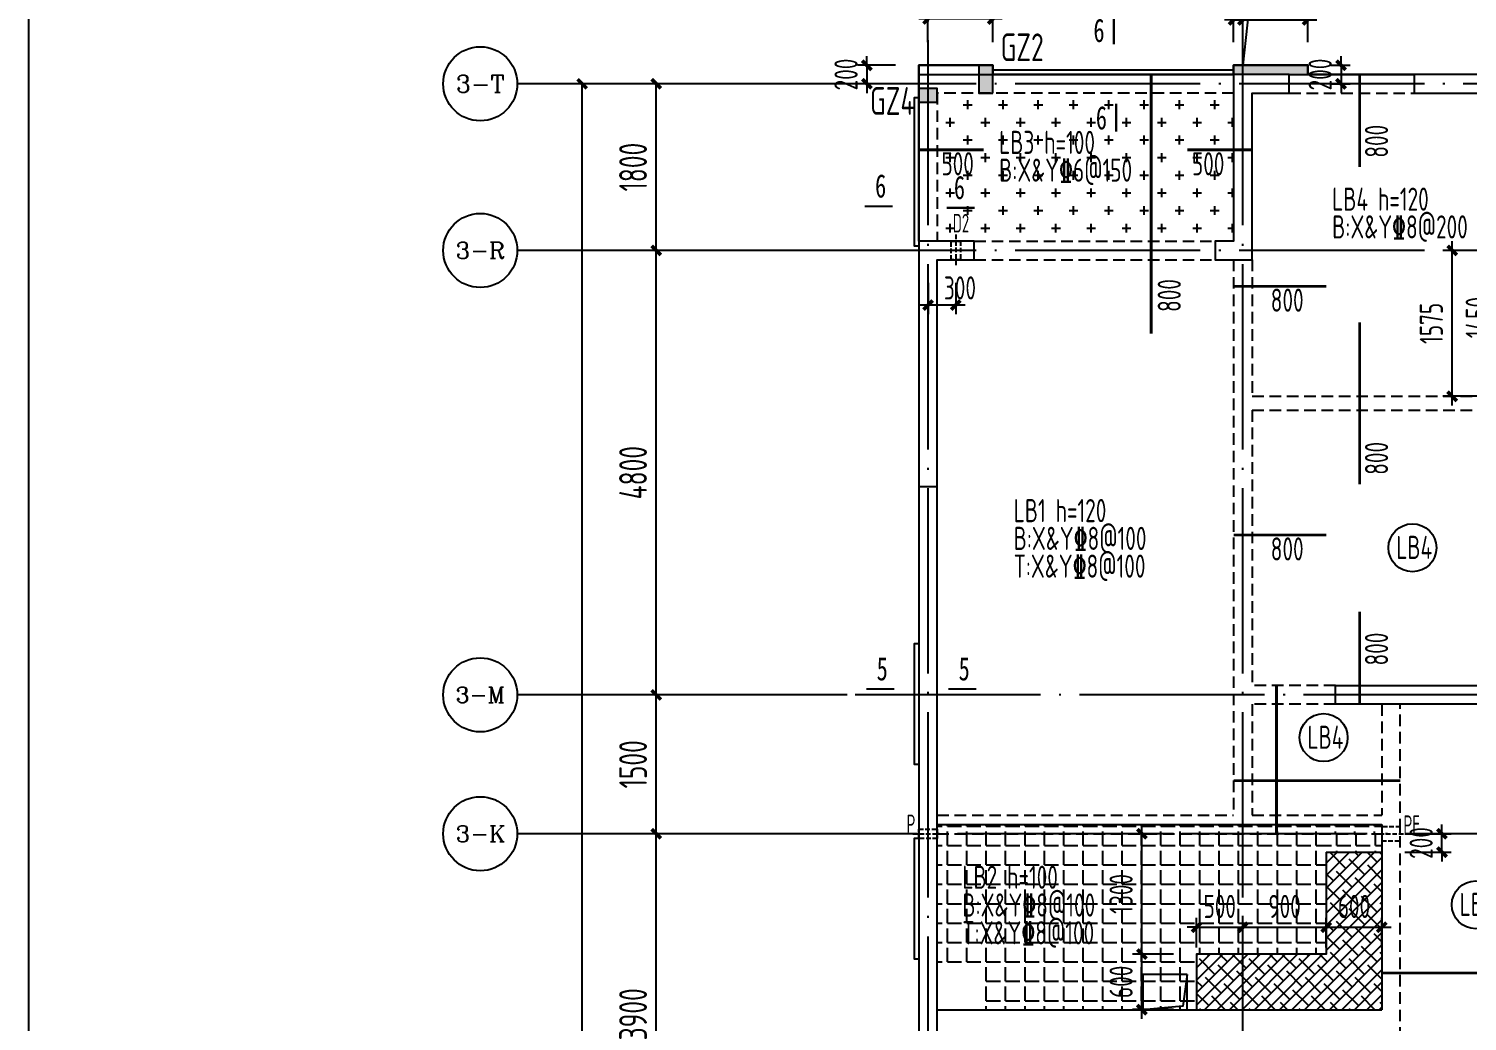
# Model space of a CAD drawing. Extents: x -173820 to 521180, y -715739 to 158231.
# Drawn here: x -14955 to 578, y -99044 to -88325 of the extents above; entities that cross this region are included whole.
import ezdxf
from ezdxf.enums import TextEntityAlignment as Align

# ---------------------------------------------------------------- set-up
doc = ezdxf.new("R2010")
doc.units = 0
doc.header["$LTSCALE"] = 1000
for name, pattern in [('CONTINOUS', [0]), ('DASH', [0.35, 0.25, -0.1]), ('DOTE', [2.42, 2, -0.2, 0.02, -0.2]), ('HIDDEN2', [0.1875, 0.125, -0.0625])]:
    doc.linetypes.add(name, pattern=pattern)
for name, color, linetype in [('A-外装饰线脚', 7, 'Continuous'), ('A-线脚看线', 9, 'Continuous'), ('A-设备穿墙洞', 161, 'Continuous'), ('AXIS', 1, 'DOTE'), ('AXIS_TEXT', 7, 'Continuous'), ('DIM', 3, 'Continuous'), ('DIM1', 3, 'Continuous'), ('JG1', 3, 'Continuous'), ('填充', 8, 'Continuous'), ('墙', 6, 'Continuous'), ('挑板', 3, 'Continuous'), ('板筋', 6, 'Continuous'), ('柱', 2, 'Continuous'), ('梁', 4, 'HIDDEN2'), ('模板线', 3, 'Continuous'), ('洞口', 5, 'Continuous'), ('钢筋_文字', 7, 'Continuous'), ('钢筋长度标注', 7, 'Continuous')]:
    doc.layers.add(name, color=color, linetype=linetype)
doc.styles.add('_TCH_AXIS', font='COMPLEX', dxfattribs={"bigfont": 'GBCBIG'})
doc.styles.add('COMPLEX', font='COMPLEX')
doc.styles.add('TSSD_BOLD', font='tssdeng2.shx', dxfattribs={"width": 0.7, "height": 250, "bigfont": 'CHINA.shx'})
doc.styles.add('TSSD_Dimension', font='tssdeng.shx', dxfattribs={"width": 0.7, "bigfont": 'Hztxt.shx'})
doc.styles.add('zzt', font='tssdeng.shx', dxfattribs={"width": 0.7, "height": 300, "bigfont": 'tssdchn.shx'})
doc.styles.add('钢筋', font='tssdeng.shx', dxfattribs={"width": 0.7, "height": 250, "bigfont": 'tssdchn.shx'})
doc.styles.add('钢筋长度', font='tssdeng.shx', dxfattribs={"width": 0.7, "height": 300, "bigfont": 'tssdchn.shx'})
doc.styles.add('黑体', font='simhei.ttf', dxfattribs={"width": 0.8})
doc.dimstyles.new('DIM_1_100', dxfattribs={"dimtxt": 300, "dimasz": 100, "dimexe": 200, "dimexo": 50, "dimgap": 100, "dimtad": 1, "dimdec": 0, "dimzin": 0, "dimdsep": 46, "dimtxsty": 'zzt', "dimblk": 'ARCHTICK', "dimcen": 0, "dimclrt": 7, "dimadec": 0, "dimazin": 0, "dimtfac": 1, "dimtdec": 0, "dimtix": 1, "dimtmove": 2, "dimatfit": 0, "dimldrblk": 'ARCHTICK', "dimfxl": 0, "dimtolj": 1, "dimarcsym": 0})
doc.dimstyles.new('TSSD_100_100', dxfattribs={"dimtxt": 250, "dimasz": 100, "dimexe": 100, "dimexo": 250, "dimgap": 100, "dimtad": 1, "dimdec": 0, "dimzin": 0, "dimdsep": 46, "dimtxsty": 'TSSD_Dimension', "dimblk": 'ARCHTICK', "dimcen": 0, "dimdle": 100, "dimclrd": 3, "dimclre": 3, "dimclrt": 7, "dimadec": 0, "dimazin": 0, "dimtfac": 1, "dimtdec": 0, "dimtix": 1, "dimtmove": 2, "dimatfit": 3, "dimfxl": 0, "dimtolj": 1, "dimtzin": 0, "dimarcsym": 0})
pattern_1 = [(0, (-5244.65, -109719.18), (0, 209.55), [152.4, -57.15]), (90, (-5244.65, -109719.18), (-209.55, 1e-14), [152.4, -57.15])]

# ---------------------------------------------------------------- blocks, each defined once
blk = doc.blocks.new('$1785032')
at = {"layer": '墙', "elevation": 0}
for points in [[(4000, 22400), (4000, 22600), (3400, 22600), (3400, 20800), (3200, 20800), (3200, 20600), (3600, 20600), (3600, 22400)], [(7000, 21800), (7000, 22600), (5350, 22600), (5350, 22400), (6800, 22400), (6800, 21800)], [(600, 20800), (0, 20800), (0, 18150), (200, 18150), (200, 20600), (600, 20600)], [(7000, 16900), (7000, 15800), (4500, 15800), (4500, 16000), (6800, 16000), (6800, 16900)]]:
    blk.add_lwpolyline(points, close=True, dxfattribs=at)
blk.add_lwpolyline([(3400, 20600), (3400, 20600)], dxfattribs=at)
blk = doc.blocks.new('_ArchTick')
at = {"color": 4, "linetype": 'ByBlock', "const_width": 0.4}
blk.add_lwpolyline([(-0.5, -0.5), (0.5, 0.5)], dxfattribs=at)
blk = doc.blocks.new('*D392')
at = {"layer": 'Defpoints', "color": 0}
for p in [(-2935, 12700), (-875, 12700), (-875, 8800)]:
    blk.add_point(p, dxfattribs=at)
at = {"layer": 'DIM1', "color": 0, "lineweight": -2}
for p, q in [((-925, 12700), (-3135, 12700)), ((-2935, 8800), (-2935, 12700)), ((-925, 8800), (-3135, 8800))]:
    blk.add_line(p, q, dxfattribs=at)
at = {"layer": 'DIM1', "color": 0, "lineweight": -2, "xscale": 100, "yscale": 100, "zscale": 100}
for p, rotation in [((-2935, 12700), 90), ((-2935, 8800), 270)]:
    blk.add_blockref('_ArchTick', p, dxfattribs=dict(at, rotation=rotation))
at = {"layer": 'DIM1', "color": 7, "insert": (-3185, 10750), "char_height": 300, "attachment_point": 5, "rotation": 90, "style": 'zzt'}
blk.add_mtext('\\A1;3900', dxfattribs=at)
blk = doc.blocks.new('*D393')
at = {"layer": 'Defpoints', "color": 0}
for p in [(-2935, 14200), (-875, 14200), (-875, 12700)]:
    blk.add_point(p, dxfattribs=at)
at = {"layer": 'DIM1', "color": 0, "lineweight": -2}
for p, q in [((-925, 14200), (-3135, 14200)), ((-2935, 12700), (-2935, 14200)), ((-925, 12700), (-3135, 12700))]:
    blk.add_line(p, q, dxfattribs=at)
at = {"layer": 'DIM1', "color": 0, "lineweight": -2, "xscale": 100, "yscale": 100, "zscale": 100}
for p, rotation in [((-2935, 14200), 90), ((-2935, 12700), 270)]:
    blk.add_blockref('_ArchTick', p, dxfattribs=dict(at, rotation=rotation))
at = {"layer": 'DIM1', "color": 7, "insert": (-3185, 13450), "char_height": 300, "attachment_point": 5, "rotation": 90, "style": 'zzt'}
blk.add_mtext('\\A1;1500', dxfattribs=at)
blk = doc.blocks.new('*D394')
at = {"layer": 'Defpoints', "color": 0}
for p in [(-2935, 19000), (-875, 19000), (-875, 14200)]:
    blk.add_point(p, dxfattribs=at)
at = {"layer": 'DIM1', "color": 0, "lineweight": -2}
for p, q in [((-925, 19000), (-3135, 19000)), ((-2935, 14200), (-2935, 19000)), ((-925, 14200), (-3135, 14200))]:
    blk.add_line(p, q, dxfattribs=at)
at = {"layer": 'DIM1', "color": 0, "lineweight": -2, "xscale": 100, "yscale": 100, "zscale": 100}
for p, rotation in [((-2935, 19000), 90), ((-2935, 14200), 270)]:
    blk.add_blockref('_ArchTick', p, dxfattribs=dict(at, rotation=rotation))
at = {"layer": 'DIM1', "color": 7, "insert": (-3185, 16600), "char_height": 300, "attachment_point": 5, "rotation": 90, "style": 'zzt'}
blk.add_mtext('\\A1;4800', dxfattribs=at)
blk = doc.blocks.new('*D395')
at = {"layer": 'Defpoints', "color": 0}
for p in [(-2935, 20800), (-875, 20800), (-875, 19000)]:
    blk.add_point(p, dxfattribs=at)
at = {"layer": 'DIM1', "color": 0, "lineweight": -2}
for p, q in [((-925, 20800), (-3135, 20800)), ((-2935, 19000), (-2935, 20800)), ((-925, 19000), (-3135, 19000))]:
    blk.add_line(p, q, dxfattribs=at)
at = {"layer": 'DIM1', "color": 0, "lineweight": -2, "xscale": 100, "yscale": 100, "zscale": 100}
for p, rotation in [((-2935, 20800), 90), ((-2935, 19000), 270)]:
    blk.add_blockref('_ArchTick', p, dxfattribs=dict(at, rotation=rotation))
at = {"layer": 'DIM1', "color": 7, "insert": (-3185, 19900), "char_height": 300, "attachment_point": 5, "rotation": 90, "style": 'zzt'}
blk.add_mtext('\\A1;1800', dxfattribs=at)
blk = doc.blocks.new('*D396')
at = {"layer": 'Defpoints', "color": 0}
for p in [(-3735, 20800), (-875, 20800), (-875, -1600)]:
    blk.add_point(p, dxfattribs=at)
at = {"layer": 'DIM1', "color": 0, "lineweight": -2}
for p, q in [((-925, 20800), (-3935, 20800)), ((-3735, -1600), (-3735, 20800)), ((-925, -1600), (-3935, -1600))]:
    blk.add_line(p, q, dxfattribs=at)
at = {"layer": 'DIM1', "color": 0, "lineweight": -2, "xscale": 100, "yscale": 100, "zscale": 100}
for p, rotation in [((-3735, 20800), 90), ((-3735, -1600), 270)]:
    blk.add_blockref('_ArchTick', p, dxfattribs=dict(at, rotation=rotation))
at = {"layer": 'DIM1', "color": 7, "insert": (-3985, 9600), "char_height": 300, "attachment_point": 5, "rotation": 90, "style": 'zzt'}
blk.add_mtext('\\A1;22400', dxfattribs=at)
blk = doc.blocks.new('_AXISO')
at = {"color": 3}
blk.add_circle((0, 0), 0.5, dxfattribs=at)
at = {"layer": 'AXIS_TEXT', "color": 3, "style": 'COMPLEX', "width": 1.041667}
blk.add_attdef('A', text='', height=0.56, dxfattribs=at).set_placement((-0.25, -0.28), (0.25, -0.28), align=Align.FIT)
blk = doc.blocks.new('*D2073')
at = {"layer": 'Defpoints', "color": 0}
for p in [(-2935, -98319), (-2345, -98319), (-2345, -98919)]:
    blk.add_point(p, dxfattribs=at)
at = {"layer": 'DIM', "color": 3, "lineweight": -2}
for p, q in [((-2595, -98319), (-3035, -98319)), ((-2935, -99019), (-2935, -98219)), ((-2595, -98919), (-3035, -98919))]:
    blk.add_line(p, q, dxfattribs=at)
at = {"layer": 'DIM', "color": 3, "lineweight": -2, "xscale": 100, "yscale": 100, "zscale": 100}
for p, rotation in [((-2935, -98319), 90), ((-2935, -98919), 270)]:
    blk.add_blockref('_ArchTick', p, dxfattribs=dict(at, rotation=rotation))
at = {"layer": 'DIM', "color": 7, "insert": (-3160, -98619), "char_height": 250, "attachment_point": 5, "rotation": 90, "style": 'TSSD_Dimension'}
blk.add_mtext('\\A1;600', dxfattribs=at)
blk = doc.blocks.new('*D1963')
at = {"layer": 'Defpoints', "color": 0}
for p in [(-2935, -97019), (-2345, -97019), (-2345, -98319)]:
    blk.add_point(p, dxfattribs=at)
at = {"layer": 'DIM', "color": 3, "lineweight": -2}
for p, q in [((-2935, -98419), (-2935, -96919)), ((-2595, -97019), (-3035, -97019)), ((-2595, -98319), (-3035, -98319))]:
    blk.add_line(p, q, dxfattribs=at)
at = {"layer": 'DIM', "color": 3, "lineweight": -2, "xscale": 100, "yscale": 100, "zscale": 100}
for p, rotation in [((-2935, -97019), 90), ((-2935, -98319), 270)]:
    blk.add_blockref('_ArchTick', p, dxfattribs=dict(at, rotation=rotation))
at = {"layer": 'DIM', "color": 7, "insert": (-3160, -97669), "char_height": 250, "attachment_point": 5, "rotation": 90, "style": 'TSSD_Dimension'}
blk.add_mtext('\\A1;1300', dxfattribs=at)
blk = doc.blocks.new('*D1964')
at = {"layer": 'Defpoints', "color": 0}
for p in [(-1845, -98029), (-2345, -98499), (-1845, -98499)]:
    blk.add_point(p, dxfattribs=at)
at = {"layer": 'DIM', "color": 3, "lineweight": -2}
for p, q in [((-2345, -98249), (-2345, -97929)), ((-1845, -98249), (-1845, -97929)), ((-2345, -98029), (-2445, -98029)), ((-2345, -98029), (-1845, -98029)), ((-1845, -98029), (-1745, -98029))]:
    blk.add_line(p, q, dxfattribs=at)
at = {"layer": 'DIM', "color": 3, "lineweight": -2, "xscale": 100, "yscale": 100, "zscale": 100}
blk.add_blockref('_ArchTick', (-2345, -98029), dxfattribs=at)
at = {"layer": 'DIM', "color": 3, "lineweight": -2, "xscale": 100, "yscale": 100, "zscale": 100, "rotation": 180}
blk.add_blockref('_ArchTick', (-1845, -98029), dxfattribs=at)
at = {"layer": 'DIM', "color": 7, "insert": (-2095, -97804), "char_height": 250, "attachment_point": 5, "style": 'TSSD_Dimension'}
blk.add_mtext('\\A1;500', dxfattribs=at)
blk = doc.blocks.new('*D1993')
at = {"layer": 'Defpoints', "color": 0}
for p in [(415, -90719), (1455, -90719), (1455, -92294)]:
    blk.add_point(p, dxfattribs=at)
at = {"layer": 'DIM', "color": 3, "lineweight": -2}
for p, q in [((415, -92394), (415, -90619)), ((1205, -90719), (315, -90719)), ((1205, -92294), (315, -92294))]:
    blk.add_line(p, q, dxfattribs=at)
at = {"layer": 'DIM', "color": 3, "lineweight": -2, "xscale": 100, "yscale": 100, "zscale": 100}
for p, rotation in [((415, -90719), 90), ((415, -92294), 270)]:
    blk.add_blockref('_ArchTick', p, dxfattribs=dict(at, rotation=rotation))
at = {"layer": 'DIM', "color": 7, "insert": (190, -91507), "char_height": 250, "attachment_point": 5, "rotation": 90, "style": 'TSSD_Dimension'}
blk.add_mtext('\\A1;1575', dxfattribs=at)
blk = doc.blocks.new('*D1994')
at = {"layer": 'Defpoints', "color": 0}
for p in [(-945, -98029), (-1845, -98499), (-945, -98499)]:
    blk.add_point(p, dxfattribs=at)
at = {"layer": 'DIM', "color": 3, "lineweight": -2}
for p, q in [((-1845, -98249), (-1845, -97929)), ((-945, -98249), (-945, -97929)), ((-1945, -98029), (-845, -98029))]:
    blk.add_line(p, q, dxfattribs=at)
at = {"layer": 'DIM', "color": 3, "lineweight": -2, "xscale": 100, "yscale": 100, "zscale": 100, "rotation": 180}
blk.add_blockref('_ArchTick', (-1845, -98029), dxfattribs=at)
at = {"layer": 'DIM', "color": 3, "lineweight": -2, "xscale": 100, "yscale": 100, "zscale": 100}
blk.add_blockref('_ArchTick', (-945, -98029), dxfattribs=at)
at = {"layer": 'DIM', "color": 7, "insert": (-1395, -97804), "char_height": 250, "attachment_point": 5, "style": 'TSSD_Dimension'}
blk.add_mtext('\\A1;900', dxfattribs=at)
blk = doc.blocks.new('*D1995')
at = {"layer": 'Defpoints', "color": 0}
for p in [(-345, -98029), (-945, -98499), (-345, -98499)]:
    blk.add_point(p, dxfattribs=at)
at = {"layer": 'DIM', "color": 3, "lineweight": -2}
for p, q in [((-945, -98249), (-945, -97929)), ((-345, -98249), (-345, -97929)), ((-1045, -98029), (-245, -98029))]:
    blk.add_line(p, q, dxfattribs=at)
at = {"layer": 'DIM', "color": 3, "lineweight": -2, "xscale": 100, "yscale": 100, "zscale": 100, "rotation": 180}
blk.add_blockref('_ArchTick', (-945, -98029), dxfattribs=at)
at = {"layer": 'DIM', "color": 3, "lineweight": -2, "xscale": 100, "yscale": 100, "zscale": 100}
blk.add_blockref('_ArchTick', (-345, -98029), dxfattribs=at)
at = {"layer": 'DIM', "color": 7, "insert": (-645, -97804), "char_height": 250, "attachment_point": 5, "style": 'TSSD_Dimension'}
blk.add_mtext('\\A1;600', dxfattribs=at)
blk = doc.blocks.new('*D2029')
at = {"layer": 'Defpoints', "color": 0}
for p in [(-5245, -88219), (-5245, -88719), (-4545, -88719)]:
    blk.add_point(p, dxfattribs=at)
at = {"layer": 'DIM', "color": 3, "lineweight": -2}
for p, q in [((-4445, -88219), (-5345, -88219)), ((-5245, -88469), (-5245, -88119)), ((-4545, -88469), (-4545, -88119))]:
    blk.add_line(p, q, dxfattribs=at)
at = {"layer": 'DIM', "color": 3, "lineweight": -2, "xscale": 100, "yscale": 100, "zscale": 100, "rotation": 180}
blk.add_blockref('_ArchTick', (-5245, -88219), dxfattribs=at)
at = {"layer": 'DIM', "color": 3, "lineweight": -2, "xscale": 100, "yscale": 100, "zscale": 100}
blk.add_blockref('_ArchTick', (-4545, -88219), dxfattribs=at)
at = {"layer": 'DIM', "color": 7, "insert": (-4895, -87994), "char_height": 250, "attachment_point": 5, "style": 'TSSD_Dimension'}
blk.add_mtext('\\A1;700', dxfattribs=at)
blk = doc.blocks.new('*D2048')
at = {"layer": 'Defpoints', "color": 0}
for p in [(-1845, -88229), (-1945, -88719), (-1845, -88719)]:
    blk.add_point(p, dxfattribs=at)
at = {"layer": 'DIM', "color": 3, "lineweight": -2}
for p, q in [((-1945, -88469), (-1945, -88129)), ((-1845, -88469), (-1845, -88129)), ((-1945, -88229), (-2045, -88229)), ((-1945, -88229), (-1845, -88229)), ((-1845, -88229), (-1745, -88229))]:
    blk.add_line(p, q, dxfattribs=at)
at = {"layer": 'DIM', "color": 3, "lineweight": -2, "xscale": 100, "yscale": 100, "zscale": 100}
blk.add_blockref('_ArchTick', (-1945, -88229), dxfattribs=at)
at = {"layer": 'DIM', "color": 3, "lineweight": -2, "xscale": 100, "yscale": 100, "zscale": 100, "rotation": 180}
blk.add_blockref('_ArchTick', (-1845, -88229), dxfattribs=at)
at = {"layer": 'DIM', "color": 7, "insert": (-2045, -88019), "char_height": 250, "attachment_point": 5, "style": 'TSSD_Dimension'}
blk.add_mtext('\\A1;100', dxfattribs=at)
blk = doc.blocks.new('*D2049')
at = {"layer": 'Defpoints', "color": 0}
for p in [(-1145, -88229), (-1845, -88719), (-1145, -88719)]:
    blk.add_point(p, dxfattribs=at)
at = {"layer": 'DIM', "color": 3, "lineweight": -2}
for p, q in [((-1845, -88469), (-1845, -88129)), ((-1145, -88469), (-1145, -88129)), ((-1945, -88229), (-1045, -88229))]:
    blk.add_line(p, q, dxfattribs=at)
at = {"layer": 'DIM', "color": 3, "lineweight": -2, "xscale": 100, "yscale": 100, "zscale": 100, "rotation": 180}
blk.add_blockref('_ArchTick', (-1845, -88229), dxfattribs=at)
at = {"layer": 'DIM', "color": 3, "lineweight": -2, "xscale": 100, "yscale": 100, "zscale": 100}
blk.add_blockref('_ArchTick', (-1145, -88229), dxfattribs=at)
at = {"layer": 'DIM', "color": 7, "insert": (-1495, -88004), "char_height": 250, "attachment_point": 5, "style": 'TSSD_Dimension'}
blk.add_mtext('\\A1;700', dxfattribs=at)
blk = doc.blocks.new('*D2050')
at = {"layer": 'Defpoints', "color": 0}
for p in [(-1145, -88719), (-1145, -88919), (-785, -88919)]:
    blk.add_point(p, dxfattribs=at)
at = {"layer": 'DIM', "color": 3, "lineweight": -2}
for p, q in [((-785, -88719), (-785, -88619)), ((-895, -88719), (-685, -88719)), ((-785, -88719), (-785, -88919)), ((-895, -88919), (-685, -88919)), ((-785, -88919), (-785, -89019))]:
    blk.add_line(p, q, dxfattribs=at)
at = {"layer": 'DIM', "color": 3, "lineweight": -2, "xscale": 100, "yscale": 100, "zscale": 100}
for p, rotation in [((-785, -88719), 270), ((-785, -88919), 90)]:
    blk.add_blockref('_ArchTick', p, dxfattribs=dict(at, rotation=rotation))
at = {"layer": 'DIM', "color": 7, "insert": (-1010, -88819), "char_height": 250, "attachment_point": 5, "rotation": 90, "style": 'TSSD_Dimension'}
blk.add_mtext('\\A1;200', dxfattribs=at)
blk = doc.blocks.new('*D2051')
at = {"layer": 'Defpoints', "color": 0}
for p in [(-5345, -88719), (-5905, -88919), (-5345, -88919)]:
    blk.add_point(p, dxfattribs=at)
at = {"layer": 'DIM', "color": 3, "lineweight": -2}
for p, q in [((-5905, -88719), (-5905, -88619)), ((-5595, -88719), (-6005, -88719)), ((-5905, -88719), (-5905, -88919)), ((-5595, -88919), (-6005, -88919)), ((-5905, -88919), (-5905, -89019))]:
    blk.add_line(p, q, dxfattribs=at)
at = {"layer": 'DIM', "color": 3, "lineweight": -2, "xscale": 100, "yscale": 100, "zscale": 100}
for p, rotation in [((-5905, -88719), 270), ((-5905, -88919), 90)]:
    blk.add_blockref('_ArchTick', p, dxfattribs=dict(at, rotation=rotation))
at = {"layer": 'DIM', "color": 7, "insert": (-6130, -88819), "char_height": 250, "attachment_point": 5, "rotation": 90, "style": 'TSSD_Dimension'}
blk.add_mtext('\\A1;200', dxfattribs=at)
blk = doc.blocks.new('$1981617')
at = {"layer": '柱'}
blk.add_hatch(color=8, dxfattribs=at).paths.add_polyline_path([(150, 0), (150, 300), (0, 300), (0, 0)])
at = {"layer": '柱', "color": 3, "elevation": 0}
blk.add_lwpolyline([(150, 0), (150, 300), (0, 300), (0, 0)], close=True, dxfattribs=at)
blk = doc.blocks.new('$1617331')
at = {"layer": '柱'}
blk.add_hatch(color=8, dxfattribs=at).paths.add_polyline_path([(200, 150), (0, 150), (0, 0), (200, 0)])
at = {"layer": '柱', "color": 3, "elevation": 0}
blk.add_lwpolyline([(200, 150), (0, 150), (0, 0), (200, 0)], close=True, dxfattribs=at)
blk = doc.blocks.new('$1642317')
at = {"layer": '洞口'}
blk.add_lwpolyline([(2700, 5130), (2220, 5130), (2220, 4750), (2700, 4750)], close=True, dxfattribs=at)
blk.add_lwpolyline([(2700, 5130), (2652, 4788), (2220, 4750)], dxfattribs=at)
blk = doc.blocks.new('*D2055')
at = {"layer": 'Defpoints', "color": 0}
for p in [(-345, -97019), (305, -97019), (-345, -97219)]:
    blk.add_point(p, dxfattribs=at)
at = {"layer": 'DIM', "color": 3, "lineweight": -2}
for p, q in [((305, -97019), (305, -96919)), ((-95, -97019), (405, -97019)), ((305, -97219), (305, -97019)), ((-95, -97219), (405, -97219)), ((305, -97219), (305, -97319))]:
    blk.add_line(p, q, dxfattribs=at)
at = {"layer": 'DIM', "color": 3, "lineweight": -2, "xscale": 100, "yscale": 100, "zscale": 100}
for p, rotation in [((305, -97019), 270), ((305, -97219), 90)]:
    blk.add_blockref('_ArchTick', p, dxfattribs=dict(at, rotation=rotation))
at = {"layer": 'DIM', "color": 7, "insert": (80, -97119), "char_height": 250, "attachment_point": 5, "rotation": 90, "style": 'TSSD_Dimension'}
blk.add_mtext('\\A1;200', dxfattribs=at)
blk = doc.blocks.new('$144147')
at = {"layer": '模板线', "color": 4, "const_width": 22.7}
for points in [[(223, 1246), (223, 944)], [(248, 302), (248, 0)]]:
    blk.add_lwpolyline(points, dxfattribs=at)
at = {"layer": '模板线', "color": 0, "style": '黑体', "width": 0.7}
for p in [(63, 1095), (89, 151)]:
    blk.add_text('6', height=252, dxfattribs=at).set_placement(p, align=Align.MIDDLE_CENTER)
blk = doc.blocks.new('$1687588')
at = {"layer": '模板线', "color": 4, "const_width": 22.7}
for points in [[(0, 17), (302, 17)], [(886, 0), (1188, 0)]]:
    blk.add_lwpolyline(points, dxfattribs=at)
at = {"layer": '模板线', "color": 0, "style": '黑体', "width": 0.7}
for p in [(172, 237), (1023, 220)]:
    blk.add_text('6', height=252, dxfattribs=at).set_placement(p, align=Align.MIDDLE_CENTER)
blk = doc.blocks.new('$1479726')
at = {"layer": '模板线', "color": 4, "const_width": 22.7}
for points in [[(0, 0), (302, 0)], [(886, 0), (1188, 0)]]:
    blk.add_lwpolyline(points, dxfattribs=at)
at = {"layer": '模板线', "color": 0, "style": '黑体', "width": 0.7}
for p in [(172, 220), (1057, 220)]:
    blk.add_text('5', height=252, dxfattribs=at).set_placement(p, align=Align.MIDDLE_CENTER)
blk = doc.blocks.new('$1466424')
at = {"layer": '板筋', "const_width": 30}
for points in [[(2509, 19804), (2509, 22604)], [(4762, 21604), (4762, 22604)], [(0, 21790), (700, 21790)], [(2900, 21790), (3600, 21790)], [(3400, 20317), (4400, 20317)], [(4762, 18179), (4762, 19929)], [(3400, 17630), (4400, 17630)], [(4762, 15804), (4762, 16804)], [(3863, 14404), (3863, 16004)], [(3400, 14976), (5200, 14976)], [(5000, 12900), (6900, 12900)]]:
    blk.add_lwpolyline(points, dxfattribs=at)
at = {"layer": '钢筋_文字'}
for centre in [(5331, 17492, 0), (4372, 15442, 0), (6015, 13636, 0)]:
    blk.add_circle(centre, 259, dxfattribs=at)
at = {"layer": '钢筋_文字', "color": 7, "linetype": 'Continuous', "width": 0.7}
for s, style, p in [('LB3 h=100', 'TSSD_BOLD', (868, 21746, 0)), ('B:X&Y%%1326@150', '钢筋', (868, 21446, 0)), ('LB4 h=120', 'TSSD_BOLD', (4464, 21133, 0)), ('B:X&Y%%1328@200', '钢筋', (4464, 20833, 0)), ('LB1 h=120', 'TSSD_BOLD', (1025, 17769, 0)), ('B:X&Y%%1328@100', '钢筋', (1025, 17469, 0)), ('T:X&Y%%1328@100', '钢筋', (1025, 17169, 0)), ('LB2 h=100', 'TSSD_BOLD', (471, 13809, 0)), ('B:X&Y%%1328@100', '钢筋', (471, 13509, 0)), ('T:X&Y%%1328@100', '钢筋', (471, 13209, 0))]:
    blk.add_text(s, height=250, dxfattribs=dict(at, style=style)).set_placement(p)
at = {"layer": '钢筋_文字', "style": 'TSSD_BOLD', "width": 0.7}
for p in [(5156, 17372, 0), (4197, 15321, 0), (5840, 13516, 0)]:
    blk.add_text('LB4', height=250, dxfattribs=at).set_placement(p)
at = {"layer": '钢筋长度标注', "style": '钢筋长度', "width": 0.7}
for p in [(5068, 21706), (2830, 20040), (5068, 18281), (5068, 16221)]:
    blk.add_text('800', height=250, rotation=90, dxfattribs=at).set_placement(p)
for s, p in [('500', (245, 21515)), ('500', (2950, 21515)), ('800', (3801, 20042)), ('800', (3801, 17355))]:
    blk.add_text(s, height=250, dxfattribs=at).set_placement(p)
blk = doc.blocks.new('$145458')
at = {"layer": 'A-设备穿墙洞', "linetype": 'DASH', "ltscale": 0.2, "elevation": 0}
for points in [[(581, 6325), (481, 6325), (481, 6525), (581, 6525)], [(5131, 200), (5131, 50), (5331, 50), (5331, 200)]]:
    blk.add_lwpolyline(points, close=True, dxfattribs=at)
for points in [[(531, 6596), (531, 6258)], [(5035, 125), (5436, 125)]]:
    blk.add_lwpolyline(points, dxfattribs=at)
at = {"layer": 'A-设备穿墙洞', "linetype": 'DASH', "ltscale": 0.2}
for points in [[(6860, 4975), (7198, 4975)], [(7281, 4554), (7281, 4792)], [(68, 125), (413, 125)]]:
    blk.add_lwpolyline(points, dxfattribs=at)
for points in [[(7131, 5025), (7131, 4925), (6931, 4925), (6931, 5025)], [(7231, 4725), (7331, 4725), (7331, 4625), (7231, 4625)], [(331, 175), (331, 75), (131, 75), (131, 175)]]:
    blk.add_lwpolyline(points, close=True, dxfattribs=at)
at = {"layer": 'A-设备穿墙洞', "color": 7, "linetype": 'DASH', "ltscale": 0.2, "style": 'zzt', "width": 0.6}
for s, p in [('D2', (498, 6619)), ('D1', (6752, 4993)), ('D1', (7152, 4413)), ('P', (0, 132)), ('PF', (5366, 123))]:
    blk.add_text(s, height=200, dxfattribs=at).set_placement(p)
blk = doc.blocks.new('*D11651')
at = {"layer": 'Defpoints', "color": 0}
for p in [(7156, 19548), (7633, 19548, 0), (7633, 18098)]:
    blk.add_point(p, dxfattribs=at)
at = {"layer": 'DIM1', "color": 3, "lineweight": -2}
for p, q in [((7156, 17998), (7156, 19648)), ((7383, 19548), (7056, 19548)), ((7383, 18098), (7056, 18098))]:
    blk.add_line(p, q, dxfattribs=at)
at = {"layer": 'DIM1', "color": 3, "lineweight": -2, "xscale": 100, "yscale": 100, "zscale": 100}
for p, rotation in [((7156, 19548), 90), ((7156, 18098), 270)]:
    blk.add_blockref('_ArchTick', p, dxfattribs=dict(at, rotation=rotation))
at = {"layer": 'DIM1', "color": 7, "insert": (6931, 18823), "char_height": 250, "attachment_point": 5, "rotation": 90, "style": 'TSSD_Dimension'}
blk.add_mtext('\\A1;1450', dxfattribs=at)
blk = doc.blocks.new('*D11691')
at = {"layer": 'Defpoints', "color": 0}
for p in [(1000, 19448), (1300, 19448, 0), (1000, 18958)]:
    blk.add_point(p, dxfattribs=at)
at = {"layer": 'DIM1', "color": 3, "lineweight": -2}
for p, q in [((1000, 19198), (1000, 18858)), ((1300, 19198), (1300, 18858)), ((1400, 18958), (900, 18958))]:
    blk.add_line(p, q, dxfattribs=at)
at = {"layer": 'DIM1', "color": 3, "lineweight": -2, "xscale": 100, "yscale": 100, "zscale": 100, "rotation": 180}
blk.add_blockref('_ArchTick', (1000, 18958), dxfattribs=at)
at = {"layer": 'DIM1', "color": 3, "lineweight": -2, "xscale": 100, "yscale": 100, "zscale": 100}
blk.add_blockref('_ArchTick', (1300, 18958), dxfattribs=at)
at = {"layer": 'DIM1', "color": 7, "insert": (1345, 19143), "char_height": 250, "attachment_point": 5, "style": 'TSSD_Dimension'}
blk.add_mtext('\\A1;300', dxfattribs=at)
blk = doc.blocks.new('$133032')
at = {"layer": '挑板'}
blk.add_lwpolyline([(7000, 22700), (4200, 22700), (4200, 22800), (3400, 22800), (3400, 22700), (800, 22700), (800, 22800), (0, 22800), (0, 1700), (500, 1700), (500, 1000), (600, 1000), (600, 1100), (2100, 1100), (2100, 1000), (3400, 1000), (3400, 0), (4200, 0), (4200, 100), (6500, 100)], dxfattribs=at)
blk = doc.blocks.new('$1846077')
at = {"layer": 'A-线脚看线', "color": 5, "elevation": 0}
for points in [[(850, 22700), (3450, 22700)], [(50, 22400), (0, 22400), (0, 20800), (50, 20800)], [(50, 16500), (0, 16500), (0, 15200), (50, 15200)], [(50, 14400), (0, 14400), (0, 13100), (50, 13100)]]:
    blk.add_lwpolyline(points, dxfattribs=at)
blk = doc.blocks.new('$1783196')
at = {"layer": 'AXIS'}
for p, q in [((5234.9, 3480), (5234.9, 27859.5)), ((8634.9, 3480), (8634.9, 27859.5)), ((15434.9, 26788.3), (4360, 26788.3)), ((15434.9, 24988.3), (4360, 24988.3)), ((54849.9, 20188.3), (4360, 20188.3)), ((29334.9, 18688.3), (4360, 18688.3))]:
    blk.add_line(p, q, dxfattribs=at)
at = {"layer": 'DIM1'}
for p, q in [((4360, 26788.3), (800, 26788.3)), ((4360, 24988.3), (800, 24988.3)), ((4360, 20188.3), (800, 20188.3)), ((4360, 18688.3), (800, 18688.3))]:
    blk.add_line(p, q, dxfattribs=at)
ref = blk.add_blockref('_AXISO', (400, 26788.3), dxfattribs=dict(at, xscale=800, yscale=800, zscale=800))
ref.add_attrib('A', '3-T', dxfattribs={"layer": 'AXIS_TEXT', "height": 185, "style": '_TCH_AXIS'}).set_placement((135.7, 26695.8), (664.3, 26695.8), align=Align.FIT)
ref = blk.add_blockref('_AXISO', (400, 24988.3), dxfattribs=dict(at, xscale=800, yscale=800, zscale=800))
ref.add_attrib('A', '3-R', dxfattribs={"layer": 'AXIS_TEXT', "height": 177.09, "style": '_TCH_AXIS'}).set_placement((134.4, 24899.8), (665.6, 24899.8), align=Align.FIT)
ref = blk.add_blockref('_AXISO', (400, 20188.3), dxfattribs=dict(at, xscale=800, yscale=800, zscale=800))
ref.add_attrib('A', '3-M', dxfattribs={"layer": 'AXIS_TEXT', "height": 169.79, "style": '_TCH_AXIS'}).set_placement((133.2, 20103.4), (666.8, 20103.4), align=Align.FIT)
ref = blk.add_blockref('_AXISO', (400, 18688.3), dxfattribs=dict(at, xscale=800, yscale=800, zscale=800))
ref.add_attrib('A', '3-K', dxfattribs={"layer": 'AXIS_TEXT', "height": 174.59, "style": '_TCH_AXIS'}).set_placement((134, 18601), (666, 18601), align=Align.FIT)
for p1, p2, distance, picture, middle in [((4360, 4388.3), (4360, 26788.3), 2860, '*D396', (1250, 15588.3)), ((4360, 24988.3), (4360, 26788.3), 2060, '*D395', (2050, 25888.3)), ((4360, 20188.3), (4360, 24988.3), 2060, '*D394', (2050, 22588.3)), ((4360, 18688.3), (4360, 20188.3), 2060, '*D393', (2050, 19438.3)), ((4360, 14788.3), (4360, 18688.3), 2060, '*D392', (2050, 16738.3))]:
    dim = blk.add_aligned_dim(p1=p1, p2=p2, distance=distance, dimstyle='DIM_1_100', dxfattribs=at)
    dim.commit()
    dim.dimension.update_dxf_attribs({"geometry": picture, "text_midpoint": middle, "insert": (5234.9, 5988.3)})
blk = doc.blocks.new('$1186913')
at = {"layer": 'A-设备穿墙洞'}
blk.add_blockref('$145458', (768.9, 13122.9), dxfattribs=at)
at = {"layer": 'DIM1'}
dim = blk.add_linear_dim(base=(7156, 19547.9), p1=(7632.7, 18097.9), p2=(7632.7, 19547.9, 0), angle=90, dimstyle='TSSD_100_100', dxfattribs=at)
dim.commit()
dim.dimension.update_dxf_attribs({"geometry": '*D11651', "text_midpoint": (6931, 18822.9)})
dim = blk.add_linear_dim(base=(1000.2, 18958, 0), p1=(1300.2, 19447.9, 0), p2=(1000.2, 19447.9, 0), dimstyle='TSSD_100_100', dxfattribs=at)
dim.commit()
dim.dimension.update_dxf_attribs({"geometry": '*D11691', "text_midpoint": (1344.8, 19142.8, 0), "dimtype": 128})

msp = doc.modelspace()

# ---------------------------------------------------------------- hatches: boundary and pattern name
at = {"layer": 'JG1'}
h = msp.add_hatch(dxfattribs=at)
h.set_pattern_fill('ANSI38,_O', color=8, scale=30)
h.set_pattern_definition([(45, (-5244.65, -109719.18), (-67.3519, 67.3519), []), (135, (-5244.65, -109719.18), (-202.05576, 67.3519), [238.125, -142.875])])
h.paths.add_polyline_path([(-344.7, -97219.2), (-944.7, -97219.2), (-944.7, -98319.2), (-2344.7, -98319.2), (-2344.7, -98919.2), (-344.7, -98919.2)])
at = {"layer": '填充'}
msp.add_hatch(color=256, dxfattribs=at).paths.add_polyline_path([(-1144.7, -88719.2), (-1944.7, -88719.2), (-1944.7, -88819.2), (-1344.7, -88819.2), (-1144.7, -88819.2)])
at = {"layer": '填充', "linetype": 'Continuous'}
h = msp.add_hatch(dxfattribs=at)
h.set_pattern_fill('CROSS', color=256, scale=30, style=0)
h.set_pattern_definition([(0, (-5244.65, -109719.18), (190.5, 190.5), [95.25, -285.75]), (90, (-5197.03, -109766.8), (-190.5, 190.5), [95.25, -285.75])])
h.paths.add_polyline_path([(-5144.7, -89019.2), (-5144.7, -90619.2), (-4744.7, -90619.2), (-2144.7, -90619.2), (-1944.7, -90619.2), (-1944.7, -89019.2)])
h = msp.add_hatch(dxfattribs=at)
h.set_pattern_fill('ANGLE', color=256, scale=30, style=0)
h.set_pattern_definition(pattern_1)
h.paths.add_polyline_path([(-1481.8, -97019.2), (-1481.8, -96919.2), (-5144.7, -96919.2), (-5144.7, -97019.2)])
h = msp.add_hatch(dxfattribs=at)
h.set_pattern_fill('ANGLE', color=256, scale=30, style=0)
h.set_pattern_definition(pattern_1)
h.paths.add_polyline_path([(-944.7, -97019.2), (-344.7, -97019.2), (-344.7, -96919.2), (-1481.8, -96919.2), (-1481.8, -97019.2)])
h = msp.add_hatch(dxfattribs=at)
h.set_pattern_fill('ANGLE', color=256, scale=30, style=0)
h.set_pattern_definition(pattern_1)
h.paths.add_polyline_path([(-4664.7, -98539.2), (-4664.7, -98919.2), (-2344.7, -98919.2), (-2344.7, -98319.2), (-944.7, -98319.2), (-944.7, -97019.2), (-5144.7, -97019.2), (-5144.7, -98439.2), (-4764.7, -98439.2), (-4764.7, -98539.2)])
h = msp.add_hatch(dxfattribs=at)
h.set_pattern_fill('ANGLE', color=256, scale=30, style=0)
h.set_pattern_definition([(0, (425.35, -109719.18), (0, 209.55), [152.4, -57.15]), (90, (425.35, -109719.18), (-209.55, 1e-14), [152.4, -57.15])])
h.paths.add_polyline_path([(-344.7, -97219.2), (-344.7, -97019.2), (-944.7, -97019.2), (-944.7, -97219.2)])

# ---------------------------------------------------------------- linework, layer by layer
at = {"layer": 'A-外装饰线脚', "color": 23, "elevation": 0}
for points in [[(-5344.7, -88819.2), (-5344.7, -88719.2), (-4544.7, -88719.2), (-4544.7, -88819.2)], [(-1944.7, -88819.2), (-1944.7, -88719.2), (-1144.7, -88719.2), (-1144.7, -88819.2)]]:
    msp.add_lwpolyline(points, dxfattribs=at)
at = {"layer": '梁', "linetype": 'Continuous'}
for p, q in [((-5344.7, -90619.2, 0), (-5344.7, -88819.2, 0)), ((-5344.7, -88819.2, 0), (-1944.7, -88819.2, 0)), ((-1344.7, -88819.2, 0), (5.3, -88819.2, 0)), ((-5344.7, -93269.2, 0), (-5344.7, -100919.2, 0)), ((-5144.7, -100919.2, 0), (-5144.7, -93269.2, 0)), ((-5144.7, -96919.2, 0), (-344.7, -96919.2, 0)), ((-344.7, -97019.2, 0), (-344.7, -98919.2, 0)), ((-5144.7, -98919.2, 0), (-344.7, -98919.2, 0))]:
    msp.add_line(p, q, dxfattribs=at)
at = {"layer": '梁'}
for p, q in [((-1944.7, -89019.2, 0), (-5144.7, -89019.2, 0)), ((-5144.7, -89019.2, 0), (-5144.7, -90619.2, 0)), ((-1344.7, -89019.2, 0), (5.3, -89019.2, 0)), ((-4744.7, -90619.2, 0), (-2144.7, -90619.2, 0)), ((-4744.7, -90819.2, 0), (-2144.7, -90819.2, 0)), ((-1944.7, -90819.2, 0), (-1944.7, -96819.2, 0)), ((-1744.7, -90819.2, 0), (-1744.7, -92294.2, 0)), ((-1744.7, -92294.2, 0), (1455.3, -92294.2, 0)), ((-1744.7, -92444.2, 0), (-1744.7, -95419.2, 0)), ((-1744.7, -92444.2, 0), (1455.3, -92444.2, 0)), ((-844.7, -95419.2, 0), (-1744.7, -95419.2, 0)), ((-844.7, -95619.2, 0), (-1744.7, -95619.2, 0)), ((-1744.7, -95619.2, 0), (-1744.7, -96819.2, 0)), ((-344.7, -95619.2, 0), (-344.7, -96819.2, 0)), ((-144.7, -100919.2, 0), (-144.7, -95619.2, 0)), ((-5144.7, -96819.2, 0), (-1944.7, -96819.2, 0)), ((-1744.7, -96819.2, 0), (-344.7, -96819.2, 0)), ((-344.7, -96919.2, 0), (-344.7, -97019.2, 0)), ((-5144.7, -97019.2, 0), (-344.7, -97019.2, 0))]:
    msp.add_line(p, q, dxfattribs=at)
at = {"layer": '梁', "linetype": 'Continuous', "elevation": 0}
for points in [[(-944.7, -97219.2), (-944.7, -98319.2), (-2344.7, -98319.2), (-2344.7, -98919.2)], [(-944.7, -97219.2), (-344.7, -97219.2)]]:
    msp.add_lwpolyline(points, dxfattribs=at)
at = {"layer": '模板线', "elevation": 0}
msp.add_lwpolyline([(-14954.7, -75329.2), (69145.3, -75329.2), (69145.3, -134729.2), (-14954.7, -134729.2)], close=True, dxfattribs=at)
for points in [[(-1476.5, -87416.9), (-1705.4, -87416.9), (-1844.7, -88719.2)], [(-5344.7, -88819.2), (-5344.7, -88719.2), (-4544.7, -88719.2), (-4544.7, -88819.2)], [(-1944.7, -88819.2), (-1944.7, -88719.2), (-1144.7, -88719.2), (-1144.7, -88819.2)]]:
    msp.add_lwpolyline(points, dxfattribs=at)

# ---------------------------------------------------------------- block references
at = {"layer": 'A-设备穿墙洞'}
msp.add_blockref('$1186913', (-6244.8, -110267), dxfattribs=at)
at = {"layer": '填充', "linetype": 'Continuous'}
msp.add_blockref('$1783196', (-10479.5, -115707.5, 0), dxfattribs=at)
at = {"layer": '墙'}
msp.add_blockref('$1785032', (-5344.7, -111419.2), dxfattribs=at)
at = {"layer": '挑板'}
for name, p in [('$1846077', (-5394.7, -111469.2)), ('$133032', (-5344.7, -111519.2, 0))]:
    msp.add_blockref(name, p, dxfattribs=at)
at = {"layer": '柱'}
msp.add_blockref('$1981617', (-4694.7, -89019.2), dxfattribs=at)
at = {"layer": '柱', "rotation": 180}
msp.add_blockref('$1617331', (-5144.7, -88969.2), dxfattribs=at)
at = {"layer": '模板线'}
for name, p in [('$144147', (-3461.3, -89436.9, 0)), ('$1687588', (-5928.2, -90258.4, 0)), ('$1479726', (-5911.1, -95456.6, 0))]:
    msp.add_blockref(name, p, dxfattribs=at)
at = {"layer": '洞口'}
msp.add_blockref('$1642317', (-5144.7, -103669.2), dxfattribs=at)
at = {"layer": '钢筋长度标注'}
msp.add_blockref('$1466424', (-5344.7, -111422.9, 0), dxfattribs=at)

# ---------------------------------------------------------------- texts
at = {"layer": '模板线', "color": 7, "linetype": 'CONTINOUS', "style": 'zzt', "width": 0.7}
for s, p in [('GZ2', (-4460.7, -88674.7, 0)), ('GZ4', (-5870.7, -89254.7, 0))]:
    msp.add_text(s, height=300, dxfattribs=at).set_placement(p)

# ---------------------------------------------------------------- dimensions: what is measured, and where the dimension line sits
at = {"layer": 'DIM'}
for base, p1, p2, picture, middle in [((-5244.7, -88219.2, 0), (-4544.7, -88719.2, 0), (-5244.7, -88719.2, 0), '*D2029', (-4894.7, -87994.2, 0)), ((-1144.7, -88229.2, 0), (-1844.7, -88719.2, 0), (-1144.7, -88719.2, 0), '*D2049', (-1494.7, -88004.2, 0)), ((-1844.7, -98029.2, 0), (-2344.7, -98499.2, 0), (-1844.7, -98499.2, 0), '*D1964', (-2094.7, -97804.2, 0)), ((-944.7, -98029.2, 0), (-1844.7, -98499.2, 0), (-944.7, -98499.2, 0), '*D1994', (-1394.7, -97804.2, 0)), ((-344.7, -98029.2, 0), (-944.7, -98499.2, 0), (-344.7, -98499.2, 0), '*D1995', (-644.7, -97804.2, 0))]:
    dim = msp.add_linear_dim(base=base, p1=p1, p2=p2, dimstyle='TSSD_100_100', dxfattribs=at)
    dim.commit()
    dim.dimension.update_dxf_attribs({"geometry": picture, "text_midpoint": middle})
dim = msp.add_linear_dim(base=(-1844.7, -88229.2, 0), p1=(-1944.7, -88719.2, 0), p2=(-1844.7, -88719.2, 0), dimstyle='TSSD_100_100', dxfattribs=at)
dim.commit()
dim.dimension.update_dxf_attribs({"geometry": '*D2048', "text_midpoint": (-2044.7, -88019.2, 0), "dimtype": 160})
for base, p1, p2, picture, middle in [((-5904.7, -88919.2, 0), (-5344.7, -88719.2, 0), (-5344.7, -88919.2, 0), '*D2051', (-6129.7, -88819.2, 0)), ((-784.7, -88919.2, 0), (-1144.7, -88719.2, 0), (-1144.7, -88919.2, 0), '*D2050', (-1009.7, -88819.2, 0)), ((415.3, -90719.2, 0), (1455.3, -92294.2, 0), (1455.3, -90719.2, 0), '*D1993', (190.3, -91506.7, 0)), ((-2934.7, -97019.2, 0), (-2344.7, -98319.2, 0), (-2344.7, -97019.2, 0), '*D1963', (-3159.7, -97669.2, 0)), ((305.1, -97019.2, 0), (-344.7, -97219.2, 0), (-344.7, -97019.2, 0), '*D2055', (80.1, -97119.2, 0)), ((-2934.7, -98319.2, 0), (-2344.7, -98919.2, 0), (-2344.7, -98319.2, 0), '*D2073', (-3159.7, -98619.2, 0))]:
    dim = msp.add_linear_dim(base=base, p1=p1, p2=p2, angle=90, dimstyle='TSSD_100_100', dxfattribs=at)
    dim.commit()
    dim.dimension.update_dxf_attribs({"geometry": picture, "text_midpoint": middle})

doc.saveas('drawing.dxf')
